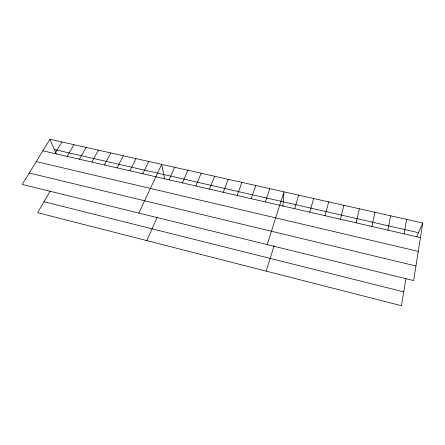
<?xml version="1.0" encoding="UTF-8"?>
<svg xmlns="http://www.w3.org/2000/svg" width="445" height="445" viewBox="0 0 445 445"><rect width="100%" height="100%" fill="white"/><g stroke="black" fill="none" stroke-linecap="round" stroke-linejoin="round"><path stroke-width="0.67" d="M282.925 206.146L283.96 191.851L267.178 244.605M422.75 223.028L413.628 280.595L22.25 184.419L49.962 139.285L422.75 223.028L416.681 236.912M405.935 278.615L401.418 305.715L37.636 212.688L50.046 191.233M404.077 233.864L406.63 219.407M387.901 230.143L390.688 215.825M371.914 226.466L374.929 212.287M356.111 222.834L359.343 208.783M340.481 219.24L343.929 205.323M325.028 215.686L328.688 201.897M309.748 212.17L313.619 198.514M294.64 208.699L298.706 195.166M266.199 271.133L274.126 245.607M265.348 201.963L269.804 188.669M251.152 198.698L255.792 185.52M237.107 195.466L241.924 182.406M223.206 192.268L228.202 179.324M209.456 189.108L214.618 176.276M195.845 185.977L201.173 173.255M182.378 182.878L187.868 170.268M146.822 240.606L157.118 217.544M169.044 179.813L174.696 167.309M138.851 213.072L161.657 164.377L164.667 178.946M142.789 173.778L148.747 161.479M129.857 170.802L135.97 158.609M117.057 167.86L123.315 155.767M104.391 164.945L110.788 152.952M91.842 162.058L98.384 150.165M79.427 159.204L86.102 147.406M67.128 156.379L73.937 144.675M54.952 153.575L61.894 141.966M54.412 149.553L418.517 232.713M42.892 150.805L420.436 237.624M36.256 161.613L418.255 251.386M29.237 173.038L415.942 265.988M43.977 201.719L403.726 291.864M49.962 139.285L56.382 154.098"/></g></svg>
